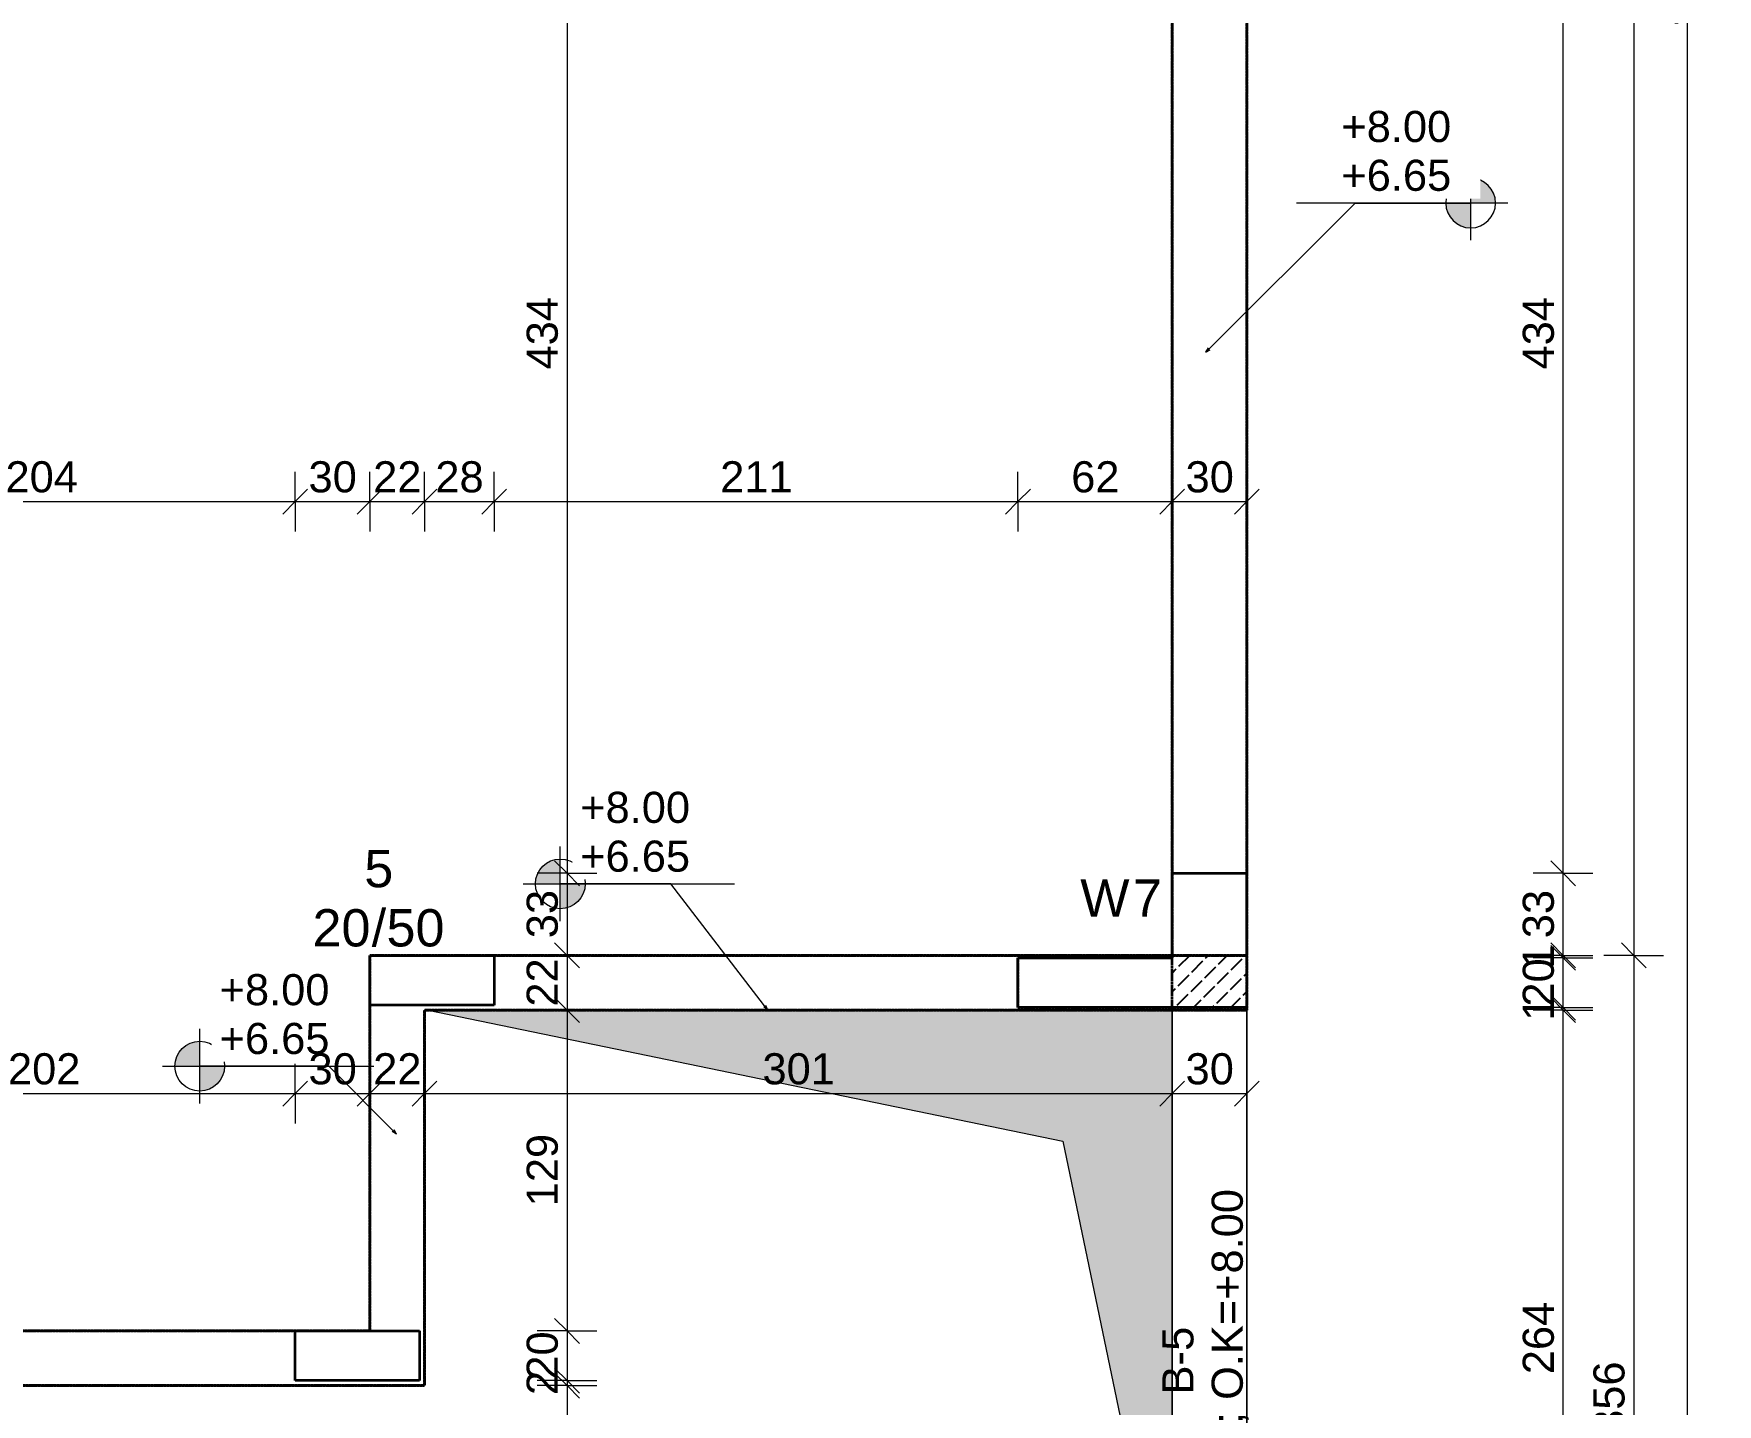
# Model space of a CAD drawing. Header units: centimetres. Extents: x 155 to 2062, y 130 to 1832.
# Drawn here: x 1385 to 2062, y 430 to 981 of the extents above; entities that cross this region are included whole.
import ezdxf

# ---------------------------------------------------------------- set-up
doc = ezdxf.new("R2010")
doc.units = ezdxf.units.CM
doc.linetypes.add('Beton Ole', pattern=[0.3, 0.15, -0.15])
for name, color, linetype, lineweight in [('Dimensions', 130, 'Continuous', 9), ('Dimensions-50', 130, 'Continuous', 9), ('IfcAnnotation', 7, 'Continuous', 18), ('IfcBuildingElementProxy', 7, 'Continuous', 18), ('IfcColumn', 6, 'Continuous', 18), ('IfcSlab', 7, 'Continuous', 18), ('IfcWall', 7, 'Continuous', 25), ('Spot Elevations', 130, 'Continuous', 9), ('Structural Column Tags', 130, 'Continuous', 9), ('Structural Columns', 6, 'Continuous', 50), ('Structural Framing Tags', 130, 'Continuous', 9), ('Wall Tags', 130, 'Continuous', 9)]:
    doc.layers.add(name, color=color, linetype=linetype, lineweight=lineweight)
doc.styles.add('Arial', font='arial.ttf', dxfattribs={"height": 12.5})
doc.styles.add('Arial_1', font='arial.ttf', dxfattribs={"height": 15})
doc.dimstyles.new('Deng_-_2mm_Arial_2', dxfattribs={"dimscale": 30.48, "dimtxt": 12.753242, "dimasz": 0.328084, "dimexe": 0.393701, "dimexo": 0.0625, "dimgap": 0, "dimtad": 1, "dimdec": 0, "dimzin": 0, "dimdsep": 46, "dimtxsty": 'Arial', "dimblk1": 'OBLIQUE', "dimblk2": 'OBLIQUE', "dimsah": 1, "dimcen": 0.09, "dimazin": 0, "dimtfac": 1, "dimtdec": 4, "dimtix": 1, "dimtmove": 0, "dimatfit": 3, "dimfxl": 0.393701, "dimfxlon": 1, "dimtvp": 1, "dimtolj": 1, "dimtzin": 0, "dimarcsym": 2})

# ---------------------------------------------------------------- blocks, each defined once
blk = doc.blocks.new('M_Concrete-Rectangular Beam1 - 30_55-8944259-K-41')
at = {"layer": 'IfcBuildingElementProxy', "color": 90}
for p, q in [((-136.97, 15), (-136.97, -15)), ((-136.97, -15), (-136.97, 15)), ((-135.97, 15), (-136.97, 15)), ((-136.97, 15), (-135.97, 15)), ((-136.97, -15), (-135.97, -15)), ((-136.97, -15), (-135.97, -15))]:
    blk.add_line(p, q, dxfattribs=at)
at = {"layer": 'IfcBuildingElementProxy'}
for p, q in [((128.03, 15), (-135.97, 15)), ((-135.97, 15), (128.03, 15)), ((128.03, 15), (128.03, -15)), ((128.03, -15), (128.03, 15)), ((-135.97, -15), (128.03, -15)), ((-135.97, -15), (128.03, -15))]:
    blk.add_line(p, q, dxfattribs=at)
blk = doc.blocks.new('Spot Elevations - M_Spot Elevation - Target Filled-10609-K-41')
at = {"layer": 'Spot Elevations'}
h = blk.add_hatch(color=256, dxfattribs=at)
edge = h.paths.add_edge_path()
edge.add_line((0, 0), (-0.2, 0))
edge.add_arc((0, 0), 0.2, 90, 180, ccw=False)
edge.add_line((0, 0.2), (0, 0))
h = blk.add_hatch(color=256, dxfattribs=at)
edge = h.paths.add_edge_path()
edge.add_line((0, 0), (0.2, 0))
edge.add_arc((0, 0), 0.2, 270, 360, ccw=False)
edge.add_line((0, -0.2), (0, 0))
for p, q in [((0, -0.3), (0, 0.3)), ((-0.3, 0), (1.4, 0))]:
    blk.add_line(p, q, dxfattribs=at)
blk.add_circle((0, 0), 0.2, dxfattribs=at)
blk = doc.blocks.new('DIMBLOCK50-K-41')
at = {"layer": 'Dimensions-50', "transparency": 16777216}
for p, q in [((1999.8, 588.69), (1994.8, 593.69)), ((1999.8, 588.69), (1987.8, 588.69)), ((1999.8, 324.69), (1999.8, 588.69)), ((1999.8, 588.69), (2004.8, 583.69)), ((1999.8, 588.69), (2011.8, 588.69)), ((1999.8, 324.69), (1994.8, 329.69)), ((1999.8, 324.69), (1987.8, 324.69)), ((1999.8, 324.69), (2004.8, 319.69)), ((1999.8, 324.69), (2011.8, 324.69))]:
    blk.add_line(p, q, dxfattribs=at)
at = {"layer": 'Dimensions-50', "color": 0, "transparency": 16777216, "insert": (1983.57, 442.27), "char_height": 12.5, "width": 34.6103, "attachment_point": 1, "rotation": 90, "line_spacing_factor": 0.941778, "style": 'Arial'}
blk.add_mtext('264', dxfattribs=at)
blk = doc.blocks.new('_Oblique')
at = {"color": 0, "linetype": 'ByBlock', "lineweight": -2}
blk.add_line((-0.5, -0.5), (0.5, 0.5), dxfattribs=at)
blk = doc.blocks.new('DIMBLOCK51-K-41')
at = {"layer": 'Dimensions-50', "transparency": 16777216}
for p, q in [((1999.8, 589.69), (1987.8, 589.69)), ((1999.8, 589.69), (1994.8, 594.69)), ((1999.8, 588.69), (1994.8, 593.69)), ((1999.8, 588.69), (1999.8, 589.69)), ((1999.8, 589.69), (2004.8, 584.69)), ((1999.8, 589.69), (2011.8, 589.69)), ((1999.8, 588.69), (1987.8, 588.69)), ((1999.8, 588.69), (2004.8, 583.69)), ((1999.8, 588.69), (2011.8, 588.69))]:
    blk.add_line(p, q, dxfattribs=at)
at = {"layer": 'Dimensions-50', "color": 0, "transparency": 16777216, "insert": (1983.57, 584.39), "char_height": 12.5, "width": 11.5368, "attachment_point": 1, "rotation": 90, "line_spacing_factor": 0.941778, "style": 'Arial'}
blk.add_mtext('\\fArial|b0|i0|c177|p34|;1', dxfattribs=at)
blk = doc.blocks.new('DIMBLOCK52-K-41')
at = {"layer": 'Dimensions-50', "transparency": 16777216}
for p, q in [((1999.8, 609.69), (1987.8, 609.69)), ((1999.8, 609.69), (1994.8, 614.69)), ((1999.8, 589.69), (1999.8, 609.69)), ((1999.8, 609.69), (2004.8, 604.69)), ((1999.8, 609.69), (2011.8, 609.69)), ((1999.8, 589.69), (1987.8, 589.69)), ((1999.8, 589.69), (1994.8, 594.69)), ((1999.8, 589.69), (2004.8, 584.69)), ((1999.8, 589.69), (2011.8, 589.69))]:
    blk.add_line(p, q, dxfattribs=at)
at = {"layer": 'Dimensions-50', "color": 0, "transparency": 16777216, "insert": (1983.57, 590.08), "char_height": 12.5, "width": 23.0736, "attachment_point": 1, "rotation": 90, "line_spacing_factor": 0.941778, "style": 'Arial'}
blk.add_mtext('20', dxfattribs=at)
blk = doc.blocks.new('DIMBLOCK53-K-41')
at = {"layer": 'Dimensions-50', "transparency": 16777216}
for p, q in [((1999.8, 610.69), (1987.8, 610.69)), ((1999.8, 609.69), (1987.8, 609.69)), ((1999.8, 610.69), (1994.8, 615.69)), ((1999.8, 609.69), (1994.8, 614.69)), ((1999.8, 609.69), (1999.8, 610.69)), ((1999.8, 610.69), (2004.8, 605.69)), ((1999.8, 610.69), (2011.8, 610.69)), ((1999.8, 609.69), (2004.8, 604.69)), ((1999.8, 609.69), (2011.8, 609.69))]:
    blk.add_line(p, q, dxfattribs=at)
at = {"layer": 'Dimensions-50', "color": 0, "transparency": 16777216, "insert": (1983.57, 605.39), "char_height": 12.5, "width": 11.5368, "attachment_point": 1, "rotation": 90, "line_spacing_factor": 0.941778, "style": 'Arial'}
blk.add_mtext('\\fArial|b0|i0|c177|p34|;1', dxfattribs=at)
blk = doc.blocks.new('DIMBLOCK54-K-41')
at = {"layer": 'Dimensions-50', "transparency": 16777216}
for p, q in [((1999.8, 643.69), (1987.8, 643.69)), ((1999.8, 643.69), (1994.8, 648.69)), ((1999.8, 610.69), (1999.8, 643.69)), ((1999.8, 643.69), (2004.8, 638.69)), ((1999.8, 643.69), (2011.8, 643.69)), ((1999.8, 610.69), (1987.8, 610.69)), ((1999.8, 610.69), (1994.8, 615.69)), ((1999.8, 610.69), (2004.8, 605.69)), ((1999.8, 610.69), (2011.8, 610.69))]:
    blk.add_line(p, q, dxfattribs=at)
at = {"layer": 'Dimensions-50', "color": 0, "transparency": 16777216, "insert": (1983.57, 617.58), "char_height": 12.5, "width": 23.0736, "attachment_point": 1, "rotation": 90, "line_spacing_factor": 0.941778, "style": 'Arial'}
blk.add_mtext('33', dxfattribs=at)
blk = doc.blocks.new('DIMBLOCK55-K-41')
at = {"layer": 'Dimensions-50', "transparency": 16777216}
for p, q in [((1999.8, 1077.69), (1987.8, 1077.69)), ((1999.8, 1077.69), (1994.8, 1082.69)), ((1999.8, 643.69), (1999.8, 1077.69)), ((1999.8, 1077.69), (2004.8, 1072.69)), ((1999.8, 1077.69), (2011.8, 1077.69)), ((1999.8, 643.69), (1987.8, 643.69)), ((1999.8, 643.69), (1994.8, 648.69)), ((1999.8, 643.69), (2004.8, 638.69)), ((1999.8, 643.69), (2011.8, 643.69))]:
    blk.add_line(p, q, dxfattribs=at)
at = {"layer": 'Dimensions-50', "color": 0, "transparency": 16777216, "insert": (1983.57, 846.27), "char_height": 12.5, "width": 34.6103, "attachment_point": 1, "rotation": 90, "line_spacing_factor": 0.941778, "style": 'Arial'}
blk.add_mtext('434', dxfattribs=at)
blk = doc.blocks.new('DIMBLOCK61-K-41')
at = {"layer": 'Dimensions-50', "transparency": 16777216}
for p, q in [((2028.21, 1414.69), (2023.21, 1419.69)), ((2028.21, 1414.69), (2016.21, 1414.69)), ((2028.21, 1414.69), (2028.21, 610.69)), ((2028.21, 1414.69), (2033.21, 1409.69)), ((2028.21, 1414.69), (2040.21, 1414.69)), ((2028.21, 610.69), (2016.21, 610.69)), ((2028.21, 610.69), (2023.21, 615.69)), ((2028.21, 610.69), (2033.21, 605.69)), ((2028.21, 610.69), (2040.21, 610.69))]:
    blk.add_line(p, q, dxfattribs=at)
at = {"layer": 'Dimensions-50', "color": 0, "transparency": 16777216, "insert": (2011.98, 998.27), "char_height": 12.5, "width": 34.6103, "attachment_point": 1, "rotation": 90, "line_spacing_factor": 0.941778, "style": 'Arial'}
blk.add_mtext('804', dxfattribs=at)
blk = doc.blocks.new('DIMBLOCK62-K-41')
at = {"layer": 'Dimensions-50', "transparency": 16777216}
for p, q in [((2028.21, 610.69), (2016.21, 610.69)), ((2028.21, 610.69), (2023.21, 615.69)), ((2028.21, 610.69), (2028.21, 254.69)), ((2028.21, 610.69), (2033.21, 605.69)), ((2028.21, 610.69), (2040.21, 610.69)), ((2028.21, 254.69), (2023.21, 259.69)), ((2028.21, 254.69), (2016.21, 254.69)), ((2028.21, 254.69), (2033.21, 249.69)), ((2028.21, 254.69), (2040.21, 254.69))]:
    blk.add_line(p, q, dxfattribs=at)
at = {"layer": 'Dimensions-50', "color": 0, "transparency": 16777216, "insert": (2011.98, 418.27), "char_height": 12.5, "width": 34.6103, "attachment_point": 1, "rotation": 90, "line_spacing_factor": 0.941778, "style": 'Arial'}
blk.add_mtext('356', dxfattribs=at)
blk = doc.blocks.new('DIMBLOCK63-K-41')
at = {"layer": 'Dimensions-50', "transparency": 16777216}
for p, q in [((2049.8, 1751.69), (2044.8, 1756.69)), ((2049.8, 1751.69), (2037.8, 1751.69)), ((2049.8, 254.69), (2049.8, 1751.69)), ((2049.8, 1751.69), (2054.8, 1746.69)), ((2049.8, 1751.69), (2061.8, 1751.69)), ((2049.8, 254.69), (2044.8, 259.69)), ((2049.8, 254.69), (2037.8, 254.69)), ((2049.8, 254.69), (2054.8, 249.69)), ((2049.8, 254.69), (2061.8, 254.69))]:
    blk.add_line(p, q, dxfattribs=at)
at = {"layer": 'Dimensions-50', "color": 0, "transparency": 16777216, "insert": (2033.57, 983.96), "char_height": 12.5, "width": 46.1471, "attachment_point": 1, "rotation": 90, "line_spacing_factor": 0.941778, "style": 'Arial'}
blk.add_mtext('1497', dxfattribs=at)
blk = doc.blocks.new('DIMBLOCK93-K-41')
at = {"layer": 'Dimensions-50', "transparency": 16777216}
for p, q in [((1599.26, 1077.69), (1587.26, 1077.69)), ((1599.26, 1077.69), (1594.26, 1082.69)), ((1599.26, 1077.69), (1599.26, 643.69)), ((1599.26, 1077.69), (1604.26, 1072.69)), ((1599.26, 1077.69), (1611.26, 1077.69)), ((1599.26, 643.69), (1587.26, 643.69)), ((1599.26, 643.69), (1594.26, 648.69)), ((1599.26, 643.69), (1604.26, 638.69)), ((1599.26, 643.69), (1611.26, 643.69))]:
    blk.add_line(p, q, dxfattribs=at)
at = {"layer": 'Dimensions-50', "color": 0, "transparency": 16777216, "insert": (1583.03, 846.27), "char_height": 12.5, "width": 34.6103, "attachment_point": 1, "rotation": 90, "line_spacing_factor": 0.941778, "style": 'Arial'}
blk.add_mtext('434', dxfattribs=at)
blk = doc.blocks.new('DIMBLOCK94-K-41')
at = {"layer": 'Dimensions-50', "transparency": 16777216}
for p, q in [((1599.26, 643.69), (1587.26, 643.69)), ((1599.26, 643.69), (1594.26, 648.69)), ((1599.26, 643.69), (1599.26, 610.69)), ((1599.26, 643.69), (1604.26, 638.69)), ((1599.26, 643.69), (1611.26, 643.69)), ((1599.26, 610.69), (1587.26, 610.69)), ((1599.26, 610.69), (1594.26, 615.69)), ((1599.26, 610.69), (1604.26, 605.69)), ((1599.26, 610.69), (1611.26, 610.69))]:
    blk.add_line(p, q, dxfattribs=at)
at = {"layer": 'Dimensions-50', "color": 0, "transparency": 16777216, "insert": (1583.03, 617.58), "char_height": 12.5, "width": 23.0736, "attachment_point": 1, "rotation": 90, "line_spacing_factor": 0.941778, "style": 'Arial'}
blk.add_mtext('33', dxfattribs=at)
blk = doc.blocks.new('DIMBLOCK95-K-41')
at = {"layer": 'Dimensions-50', "transparency": 16777216}
for p, q in [((1599.26, 610.69), (1587.26, 610.69)), ((1599.26, 610.69), (1594.26, 615.69)), ((1599.26, 610.69), (1599.26, 588.69)), ((1599.26, 610.69), (1604.26, 605.69)), ((1599.26, 610.69), (1611.26, 610.69)), ((1599.26, 588.69), (1594.26, 593.69)), ((1599.26, 588.69), (1587.26, 588.69)), ((1599.26, 588.69), (1604.26, 583.69)), ((1599.26, 588.69), (1611.26, 588.69))]:
    blk.add_line(p, q, dxfattribs=at)
at = {"layer": 'Dimensions-50', "color": 0, "transparency": 16777216, "insert": (1583.03, 590.08), "char_height": 12.5, "width": 23.0736, "attachment_point": 1, "rotation": 90, "line_spacing_factor": 0.941778, "style": 'Arial'}
blk.add_mtext('22', dxfattribs=at)
blk = doc.blocks.new('DIMBLOCK96-K-41')
at = {"layer": 'Dimensions-50', "transparency": 16777216}
for p, q in [((1599.26, 588.69), (1594.26, 593.69)), ((1599.26, 588.69), (1587.26, 588.69)), ((1599.26, 588.69), (1599.26, 459.69)), ((1599.26, 588.69), (1604.26, 583.69)), ((1599.26, 588.69), (1611.26, 588.69)), ((1599.26, 459.69), (1594.26, 464.69)), ((1599.26, 459.69), (1587.26, 459.69)), ((1599.26, 459.69), (1604.26, 454.69)), ((1599.26, 459.69), (1611.26, 459.69))]:
    blk.add_line(p, q, dxfattribs=at)
at = {"layer": 'Dimensions-50', "color": 0, "transparency": 16777216, "insert": (1583.03, 509.77), "char_height": 12.5, "width": 34.6103, "attachment_point": 1, "rotation": 90, "line_spacing_factor": 0.941778, "style": 'Arial'}
blk.add_mtext('129', dxfattribs=at)
blk = doc.blocks.new('DIMBLOCK97-K-41')
at = {"layer": 'Dimensions-50', "transparency": 16777216}
for p, q in [((1599.26, 459.69), (1594.26, 464.69)), ((1599.26, 459.69), (1587.26, 459.69)), ((1599.26, 459.69), (1599.26, 439.69)), ((1599.26, 459.69), (1604.26, 454.69)), ((1599.26, 459.69), (1611.26, 459.69)), ((1599.26, 439.69), (1594.26, 444.69)), ((1599.26, 439.69), (1587.26, 439.69)), ((1599.26, 439.69), (1604.26, 434.69)), ((1599.26, 439.69), (1611.26, 439.69))]:
    blk.add_line(p, q, dxfattribs=at)
at = {"layer": 'Dimensions-50', "color": 0, "transparency": 16777216, "insert": (1583.03, 440.08), "char_height": 12.5, "width": 23.0736, "attachment_point": 1, "rotation": 90, "line_spacing_factor": 0.941778, "style": 'Arial'}
blk.add_mtext('20', dxfattribs=at)
blk = doc.blocks.new('DIMBLOCK98-K-41')
at = {"layer": 'Dimensions-50', "transparency": 16777216}
for p, q in [((1599.26, 439.69), (1594.26, 444.69)), ((1599.26, 437.69), (1594.26, 442.69)), ((1599.26, 439.69), (1587.26, 439.69)), ((1599.26, 437.69), (1587.26, 437.69)), ((1599.26, 439.69), (1599.26, 437.69)), ((1599.26, 439.69), (1604.26, 434.69)), ((1599.26, 439.69), (1611.26, 439.69)), ((1599.26, 437.69), (1604.26, 432.69)), ((1599.26, 437.69), (1611.26, 437.69))]:
    blk.add_line(p, q, dxfattribs=at)
at = {"layer": 'Dimensions-50', "color": 0, "transparency": 16777216, "insert": (1583.03, 433.89), "char_height": 12.5, "width": 11.5368, "attachment_point": 1, "rotation": 90, "line_spacing_factor": 0.941778, "style": 'Arial'}
blk.add_mtext('\\fArial|b0|i0|c177|p34|;2', dxfattribs=at)
blk = doc.blocks.new('DIMBLOCK99-K-41')
at = {"layer": 'Dimensions-50', "transparency": 16777216}
for p, q in [((1599.26, 437.69), (1594.26, 442.69)), ((1599.26, 437.69), (1587.26, 437.69)), ((1599.26, 437.69), (1599.26, 324.69)), ((1599.26, 437.69), (1604.26, 432.69)), ((1599.26, 437.69), (1611.26, 437.69)), ((1599.26, 324.69), (1594.26, 329.69)), ((1599.26, 324.69), (1587.26, 324.69)), ((1599.26, 324.69), (1604.26, 319.69)), ((1599.26, 324.69), (1611.26, 324.69))]:
    blk.add_line(p, q, dxfattribs=at)
at = {"layer": 'Dimensions-50', "color": 0, "transparency": 16777216, "insert": (1583.03, 366.77), "char_height": 12.5, "width": 34.6103, "attachment_point": 1, "rotation": 90, "line_spacing_factor": 0.941778, "style": 'Arial'}
blk.add_mtext('113', dxfattribs=at)
blk = doc.blocks.new('DIMBLOCK121-K-41')
at = {"layer": 'Dimensions-50', "transparency": 16777216}
for p, q in [((1285.85, 793.14), (1285.85, 805.14)), ((1489.94, 793.14), (1489.94, 805.14)), ((1285.85, 793.14), (1280.85, 788.14)), ((1285.85, 793.14), (1290.85, 798.14)), ((1285.85, 793.14), (1489.94, 793.14)), ((1285.85, 793.14), (1285.85, 781.14)), ((1489.94, 793.14), (1484.94, 788.14)), ((1489.94, 793.14), (1494.94, 798.14)), ((1489.94, 793.14), (1489.94, 781.14))]:
    blk.add_line(p, q, dxfattribs=at)
at = {"layer": 'Dimensions-50', "color": 0, "transparency": 16777216, "insert": (1373.47, 809.37), "char_height": 12.5, "width": 34.6103, "attachment_point": 1, "line_spacing_factor": 0.941778, "style": 'Arial'}
blk.add_mtext('204', dxfattribs=at)
blk = doc.blocks.new('DIMBLOCK122-K-41')
at = {"layer": 'Dimensions-50', "transparency": 16777216}
for p, q in [((1489.94, 793.14), (1489.94, 805.14)), ((1519.94, 793.14), (1519.94, 805.14)), ((1489.94, 793.14), (1484.94, 788.14)), ((1489.94, 793.14), (1494.94, 798.14)), ((1489.94, 793.14), (1519.94, 793.14)), ((1489.94, 793.14), (1489.94, 781.14)), ((1519.94, 793.14), (1514.94, 788.14)), ((1519.94, 793.14), (1524.94, 798.14)), ((1519.94, 793.14), (1519.94, 781.14))]:
    blk.add_line(p, q, dxfattribs=at)
at = {"layer": 'Dimensions-50', "color": 0, "transparency": 16777216, "insert": (1495.32, 809.37), "char_height": 12.5, "width": 23.0736, "attachment_point": 1, "line_spacing_factor": 0.941778, "style": 'Arial'}
blk.add_mtext('30', dxfattribs=at)
blk = doc.blocks.new('DIMBLOCK123-K-41')
at = {"layer": 'Dimensions-50', "transparency": 16777216}
for p, q in [((1519.94, 793.14), (1519.94, 805.14)), ((1541.94, 793.14), (1541.94, 805.14)), ((1519.94, 793.14), (1514.94, 788.14)), ((1519.94, 793.14), (1524.94, 798.14)), ((1519.94, 793.14), (1541.94, 793.14)), ((1519.94, 793.14), (1519.94, 781.14)), ((1541.94, 793.14), (1536.94, 788.14)), ((1541.94, 793.14), (1546.94, 798.14)), ((1541.94, 793.14), (1541.94, 781.14))]:
    blk.add_line(p, q, dxfattribs=at)
at = {"layer": 'Dimensions-50', "color": 0, "transparency": 16777216, "insert": (1521.32, 809.37), "char_height": 12.5, "width": 23.0736, "attachment_point": 1, "line_spacing_factor": 0.941778, "style": 'Arial'}
blk.add_mtext('22', dxfattribs=at)
blk = doc.blocks.new('DIMBLOCK124-K-41')
at = {"layer": 'Dimensions-50', "transparency": 16777216}
for p, q in [((1541.94, 793.14), (1541.94, 805.14)), ((1569.94, 793.14), (1569.94, 805.14)), ((1541.94, 793.14), (1536.94, 788.14)), ((1541.94, 793.14), (1546.94, 798.14)), ((1541.94, 793.14), (1569.94, 793.14)), ((1541.94, 793.14), (1541.94, 781.14)), ((1569.94, 793.14), (1564.94, 788.14)), ((1569.94, 793.14), (1574.94, 798.14)), ((1569.94, 793.14), (1569.94, 781.14))]:
    blk.add_line(p, q, dxfattribs=at)
at = {"layer": 'Dimensions-50', "color": 0, "transparency": 16777216, "insert": (1546.32, 809.37), "char_height": 12.5, "width": 23.0736, "attachment_point": 1, "line_spacing_factor": 0.941778, "style": 'Arial'}
blk.add_mtext('28', dxfattribs=at)
blk = doc.blocks.new('DIMBLOCK125-K-41')
at = {"layer": 'Dimensions-50', "transparency": 16777216}
for p, q in [((1569.94, 793.14), (1569.94, 805.14)), ((1780.6, 793.14), (1780.6, 805.14)), ((1569.94, 793.14), (1564.94, 788.14)), ((1569.94, 793.14), (1574.94, 798.14)), ((1569.94, 793.14), (1780.6, 793.14)), ((1569.94, 793.14), (1569.94, 781.14)), ((1780.6, 793.14), (1775.6, 788.14)), ((1780.6, 793.14), (1785.6, 798.14)), ((1780.6, 793.14), (1780.6, 781.14))]:
    blk.add_line(p, q, dxfattribs=at)
at = {"layer": 'Dimensions-50', "color": 0, "transparency": 16777216, "insert": (1660.85, 809.37), "char_height": 12.5, "width": 34.6103, "attachment_point": 1, "line_spacing_factor": 0.941778, "style": 'Arial'}
blk.add_mtext('211', dxfattribs=at)
blk = doc.blocks.new('DIMBLOCK126-K-41')
at = {"layer": 'Dimensions-50', "transparency": 16777216}
for p, q in [((1780.6, 793.14), (1780.6, 805.14)), ((1842.6, 793.14), (1842.6, 805.14)), ((1780.6, 793.14), (1775.6, 788.14)), ((1780.6, 793.14), (1785.6, 798.14)), ((1780.6, 793.14), (1842.6, 793.14)), ((1780.6, 793.14), (1780.6, 781.14)), ((1842.6, 793.14), (1837.6, 788.14)), ((1842.6, 793.14), (1847.6, 798.14)), ((1842.6, 793.14), (1842.6, 781.14))]:
    blk.add_line(p, q, dxfattribs=at)
at = {"layer": 'Dimensions-50', "color": 0, "transparency": 16777216, "insert": (1801.99, 809.37), "char_height": 12.5, "width": 23.0736, "attachment_point": 1, "line_spacing_factor": 0.941778, "style": 'Arial'}
blk.add_mtext('62', dxfattribs=at)
blk = doc.blocks.new('DIMBLOCK127-K-41')
at = {"layer": 'Dimensions-50', "transparency": 16777216}
for p, q in [((1842.6, 793.14), (1842.6, 805.14)), ((1872.6, 793.14), (1872.6, 805.14)), ((1842.6, 793.14), (1837.6, 788.14)), ((1842.6, 793.14), (1847.6, 798.14)), ((1842.6, 793.14), (1872.6, 793.14)), ((1842.6, 793.14), (1842.6, 781.14)), ((1872.6, 793.14), (1867.6, 788.14)), ((1872.6, 793.14), (1877.6, 798.14)), ((1872.6, 793.14), (1872.6, 781.14))]:
    blk.add_line(p, q, dxfattribs=at)
at = {"layer": 'Dimensions-50', "color": 0, "transparency": 16777216, "insert": (1847.99, 809.37), "char_height": 12.5, "width": 23.0736, "attachment_point": 1, "line_spacing_factor": 0.941778, "style": 'Arial'}
blk.add_mtext('30', dxfattribs=at)
blk = doc.blocks.new('DIMBLOCK141-K-41')
at = {"layer": 'Dimensions-50', "transparency": 16777216}
for p, q in [((1287.85, 555.11), (1287.85, 567.11)), ((1489.94, 555.11), (1489.94, 567.11)), ((1287.85, 555.11), (1292.85, 560.11)), ((1489.94, 555.11), (1494.94, 560.11)), ((1287.85, 555.11), (1282.85, 550.11)), ((1287.85, 555.11), (1489.94, 555.11)), ((1287.85, 555.11), (1287.85, 543.11)), ((1489.94, 555.11), (1484.94, 550.11)), ((1489.94, 555.11), (1489.94, 543.11))]:
    blk.add_line(p, q, dxfattribs=at)
at = {"layer": 'Dimensions-50', "color": 0, "transparency": 16777216, "insert": (1374.47, 571.34), "char_height": 12.5, "width": 34.6103, "attachment_point": 1, "line_spacing_factor": 0.941778, "style": 'Arial'}
blk.add_mtext('202', dxfattribs=at)
blk = doc.blocks.new('DIMBLOCK142-K-41')
at = {"layer": 'Dimensions-50', "transparency": 16777216}
for p, q in [((1489.94, 555.11), (1489.94, 567.11)), ((1519.94, 555.11), (1519.94, 567.11)), ((1489.94, 555.11), (1494.94, 560.11)), ((1519.94, 555.11), (1524.94, 560.11)), ((1489.94, 555.11), (1484.94, 550.11)), ((1489.94, 555.11), (1519.94, 555.11)), ((1489.94, 555.11), (1489.94, 543.11)), ((1519.94, 555.11), (1514.94, 550.11)), ((1519.94, 555.11), (1519.94, 543.11))]:
    blk.add_line(p, q, dxfattribs=at)
at = {"layer": 'Dimensions-50', "color": 0, "transparency": 16777216, "insert": (1495.32, 571.34), "char_height": 12.5, "width": 23.0736, "attachment_point": 1, "line_spacing_factor": 0.941778, "style": 'Arial'}
blk.add_mtext('30', dxfattribs=at)
blk = doc.blocks.new('DIMBLOCK143-K-41')
at = {"layer": 'Dimensions-50', "transparency": 16777216}
for p, q in [((1519.94, 555.11), (1519.94, 567.11)), ((1541.94, 555.11), (1541.94, 567.11)), ((1519.94, 555.11), (1524.94, 560.11)), ((1541.94, 555.11), (1546.94, 560.11)), ((1519.94, 555.11), (1514.94, 550.11)), ((1519.94, 555.11), (1541.94, 555.11)), ((1519.94, 555.11), (1519.94, 543.11)), ((1541.94, 555.11), (1536.94, 550.11)), ((1541.94, 555.11), (1541.94, 543.11))]:
    blk.add_line(p, q, dxfattribs=at)
at = {"layer": 'Dimensions-50', "color": 0, "transparency": 16777216, "insert": (1521.32, 571.34), "char_height": 12.5, "width": 23.0736, "attachment_point": 1, "line_spacing_factor": 0.941778, "style": 'Arial'}
blk.add_mtext('22', dxfattribs=at)
blk = doc.blocks.new('DIMBLOCK144-K-41')
at = {"layer": 'Dimensions-50', "transparency": 16777216}
for p, q in [((1541.94, 555.11), (1541.94, 567.11)), ((1842.6, 555.11), (1842.6, 567.11)), ((1541.94, 555.11), (1546.94, 560.11)), ((1842.6, 555.11), (1847.6, 560.11)), ((1541.94, 555.11), (1536.94, 550.11)), ((1541.94, 555.11), (1842.6, 555.11)), ((1541.94, 555.11), (1541.94, 543.11)), ((1842.6, 555.11), (1837.6, 550.11)), ((1842.6, 555.11), (1842.6, 543.11))]:
    blk.add_line(p, q, dxfattribs=at)
at = {"layer": 'Dimensions-50', "color": 0, "transparency": 16777216, "insert": (1677.85, 571.34), "char_height": 12.5, "width": 34.6103, "attachment_point": 1, "line_spacing_factor": 0.941778, "style": 'Arial'}
blk.add_mtext('301', dxfattribs=at)
blk = doc.blocks.new('DIMBLOCK145-K-41')
at = {"layer": 'Dimensions-50', "transparency": 16777216}
for p, q in [((1842.6, 555.11), (1842.6, 567.11)), ((1872.6, 555.11), (1872.6, 567.11)), ((1842.6, 555.11), (1847.6, 560.11)), ((1872.6, 555.11), (1877.6, 560.11)), ((1842.6, 555.11), (1837.6, 550.11)), ((1842.6, 555.11), (1872.6, 555.11)), ((1842.6, 555.11), (1842.6, 543.11)), ((1872.6, 555.11), (1867.6, 550.11)), ((1872.6, 555.11), (1872.6, 543.11))]:
    blk.add_line(p, q, dxfattribs=at)
at = {"layer": 'Dimensions-50', "color": 0, "transparency": 16777216, "insert": (1847.99, 571.34), "char_height": 12.5, "width": 23.0736, "attachment_point": 1, "line_spacing_factor": 0.941778, "style": 'Arial'}
blk.add_mtext('30', dxfattribs=at)

msp = doc.modelspace()

# ---------------------------------------------------------------- hatches: boundary and pattern name
at = {"layer": 'IfcAnnotation'}
msp.add_hatch(color=254, dxfattribs=at).paths.add_polyline_path([(1842.6, 324.69), (1842.6, 588.69), (1543.38, 588.69), (1798.6, 535.98)])
at = {"layer": 'IfcWall', "linetype": 'Beton Ole'}
h = msp.add_hatch(dxfattribs=at)
h.set_pattern_fill('FP_1', color=50, style=0, pattern_type=2)
h.set_pattern_definition([(45, (-6099.134, 2162.023), (0.3422397, 7.8404), [6.271, -1.524])])
h.paths.add_polyline_path([(1842.6, 589.69), (1872.6, 589.69), (1872.6, 610.69), (1842.6, 610.69), (1842.6, 609.69)])

# ---------------------------------------------------------------- linework, layer by layer
at = {"layer": 'IfcAnnotation'}
for p, q in [((1842.6, 588.69), (1543.38, 588.69)), ((1543.38, 588.69), (1798.6, 535.98)), ((1842.6, 324.69), (1842.6, 588.69)), ((1798.6, 535.98), (1842.6, 324.69))]:
    msp.add_line(p, q, dxfattribs=at)
at = {"layer": 'IfcColumn', "color": 8, "linetype": 'Beton Ole', "lineweight": 35}
for p, q in [((1569.94, 610.69), (1569.94, 590.69)), ((1569.94, 590.69), (1519.94, 590.69)), ((1489.94, 439.69), (1489.94, 459.69)), ((1519.94, 459.69), (1539.94, 459.69)), ((1539.94, 459.69), (1539.94, 439.69)), ((1539.94, 439.69), (1489.94, 439.69))]:
    msp.add_line(p, q, dxfattribs=at)
at = {"layer": 'IfcSlab', "color": 90}
msp.add_line((1872.6, 588.69), (1872.6, 1384.69), dxfattribs=at)
at = {"layer": 'IfcSlab'}
for p, q in [((1872.6, 588.69), (1541.94, 588.69)), ((1541.94, 588.69), (1541.94, 437.69)), ((1541.94, 437.69), (1287.85, 437.69))]:
    msp.add_line(p, q, dxfattribs=at)
at = {"layer": 'IfcWall', "color": 10, "linetype": 'Beton Ole', "lineweight": 35}
for p, q in [((1872.6, 1414.69), (1872.6, 588.69)), ((1842.6, 1384.69), (1842.6, 609.69)), ((1842.6, 588.69), (1842.6, 1384.69)), ((1872.6, 588.69), (1872.6, 1384.69)), ((1872.6, 610.69), (1519.94, 610.69)), ((1519.94, 610.69), (1519.94, 459.69)), ((1569.94, 610.69), (1872.6, 610.69)), ((1519.94, 459.69), (1519.94, 590.69)), ((1842.6, 589.69), (1842.6, 588.69)), ((1872.6, 588.69), (1541.94, 588.69)), ((1541.94, 588.69), (1872.6, 588.69)), ((1541.94, 437.69), (1541.94, 588.69)), ((1541.94, 588.69), (1541.94, 437.69)), ((1519.94, 459.69), (1265.85, 459.69)), ((1265.85, 459.69), (1489.94, 459.69)), ((1541.94, 437.69), (1287.85, 437.69)), ((1287.85, 437.69), (1541.94, 437.69))]:
    msp.add_line(p, q, dxfattribs=at)
at = {"layer": 'IfcWall', "color": 10, "lineweight": 35}
for p, q in [((1842.6, 643.69), (1872.6, 643.69)), ((1780.6, 589.69), (1780.6, 609.69)), ((1780.6, 609.69), (1842.6, 609.69)), ((1872.6, 589.69), (1780.6, 589.69))]:
    msp.add_line(p, q, dxfattribs=at)
at = {"layer": 'IfcWall', "color": 9, "linetype": 'Beton Ole', "lineweight": 35}
for p, q in [((1842.6, 643.69), (1872.6, 643.69)), ((1842.6, 610.69), (1842.6, 643.69)), ((1872.6, 643.69), (1872.6, 610.69)), ((1780.6, 609.69), (1780.6, 589.69)), ((1780.6, 609.69), (1842.6, 609.69)), ((1872.6, 589.69), (1780.6, 589.69))]:
    msp.add_line(p, q, dxfattribs=at)
at = {"layer": 'IfcWall', "color": 253, "linetype": 'Beton Ole', "lineweight": 35}
for p, q in [((1842.6, 643.69), (1842.6, 610.69)), ((1872.6, 610.69), (1872.6, 643.69))]:
    msp.add_line(p, q, dxfattribs=at)
at = {"layer": 'Spot Elevations'}
for p, q in [((1856.12, 853.19), (1916.14, 913.21)), ((1916.14, 913.21), (1962.62, 913.21)), ((1856.12, 853.19), (1857.15, 854.97)), ((1856.12, 853.19), (1857.9, 854.22)), ((1641.04, 639.43), (1596.56, 639.43)), ((1680.06, 588.69), (1641.04, 639.43)), ((1680.06, 588.69), (1678.43, 589.94)), ((1680.06, 588.69), (1679.27, 590.59)), ((1503.45, 566.13), (1451.56, 566.13)), ((1530.76, 538.82), (1503.45, 566.13)), ((1530.76, 538.82), (1528.98, 539.84)), ((1530.76, 538.82), (1529.74, 540.6))]:
    msp.add_line(p, q, dxfattribs=at)
at = {"layer": 'Structural Columns', "color": 10, "lineweight": 35}
for p, q in [((1519.94, 610.69), (1569.94, 610.69)), ((1519.94, 590.69), (1519.94, 610.69)), ((1569.94, 610.69), (1569.94, 590.69)), ((1569.94, 590.69), (1519.94, 590.69)), ((1489.94, 459.69), (1539.94, 459.69)), ((1489.94, 439.69), (1489.94, 459.69)), ((1539.94, 459.69), (1539.94, 439.69)), ((1539.94, 439.69), (1489.94, 439.69))]:
    msp.add_line(p, q, dxfattribs=at)

# ---------------------------------------------------------------- block references
at = {"layer": 'IfcBuildingElementProxy', "rotation": 270}
msp.add_blockref('M_Concrete-Rectangular Beam1 - 30_55-8944259-K-41', (1857.6, 452.73), dxfattribs=at)
at = {"layer": 'Spot Elevations', "extrusion": (0, 0, -1), "xscale": 49.99999999999998, "yscale": 49.99999999999998, "zscale": 49.99999999999998}
msp.add_blockref('Spot Elevations - M_Spot Elevation - Target Filled-10609-K-41', (-1962.62, 913.21), dxfattribs=at)
at = {"layer": 'Spot Elevations', "xscale": 49.99999999999998, "yscale": 49.99999999999998, "zscale": 49.99999999999998}
for p in [(1596.56, 639.43), (1451.56, 566.13)]:
    msp.add_blockref('Spot Elevations - M_Spot Elevation - Target Filled-10609-K-41', p, dxfattribs=at)

# ---------------------------------------------------------------- texts
at = {"layer": 'Structural Column Tags', "color": 7, "char_height": 15, "attachment_point": 1, "style": 'Arial_1'}
for s, insert, width in [('\\fArial|b0|i0|c177|p34|;5', (1517.75, 653.08), 14.4304), ('\\fArial|b0|i0|c177|p34|;/', (1520.73, 629.27), 7.2152), ('20', (1496.92, 629.27), 28.8607), ('50', (1526.68, 629.27), 28.8607)]:
    msp.add_mtext(s, dxfattribs=dict(at, insert=insert, width=width))
at = {"layer": 'Structural Framing Tags', "color": 7, "char_height": 12.5, "attachment_point": 1, "rotation": 90, "style": 'Arial'}
for s, insert, width in [('8.00', (1858.48, 482.76), 40.8861), ('; O.K=+', (1858.48, 422.24), 73.3544), ('\\fArial|b0|i0|c177|p34|;5', (1838.64, 451.67), 11.6245), ('B-', (1838.64, 434.14), 21.2447)]:
    msp.add_mtext(s, dxfattribs=dict(at, insert=insert, width=width))
at = {"layer": 'Wall Tags', "color": 7, "char_height": 15, "attachment_point": 1, "style": 'Arial_1'}
for s, insert, width in [('\\fArial|b0|i0|c177|p34|;W', (1805.64, 641.21), 25.654), ('\\fArial|b0|i0|c177|p34|;7', (1826.81, 641.21), 14.4304)]:
    msp.add_mtext(s, dxfattribs=dict(at, insert=insert, width=width))

# ---------------------------------------------------------------- dimensions: what is measured, and where the dimension line sits
at = {"layer": 'Dimensions'}
for base, p1, p2, override, picture, middle in [((2049.8, 1751.69), (2037.8, 254.69), (2037.8, 1751.69), {"dimpost": '<>', "dimfxl": 1496.994286}, 'DIMBLOCK63-K-41', (2043.42, 1003.19)), ((2028.21, 610.69), (2016.21, 1414.69), (2016.21, 610.69), {"dimpost": '<>', "dimfxl": 803.994569}, 'DIMBLOCK61-K-41', (2021.83, 1012.69)), ((1999.8, 1077.69), (1987.8, 643.69), (1987.8, 1077.69), {"dimpost": '<>', "dimfxl": 433.994569}, 'DIMBLOCK55-K-41', (1993.42, 860.69)), ((1999.8, 643.69), (1987.8, 610.69), (1987.8, 643.69), {"dimpost": '<>', "dimfxl": 33}, 'DIMBLOCK54-K-41', (1993.42, 627.19)), ((1999.8, 610.69), (1987.8, 609.69), (1987.8, 610.69), {"dimpost": '<>', "dimfxl": 1}, 'DIMBLOCK53-K-41', (1993.53, 610.19)), ((1599.26, 588.69), (1611.26, 610.69), (1611.26, 588.69), {"dimpost": '<>', "dimfxl": 22}, 'DIMBLOCK95-K-41', (1592.98, 599.69)), ((1999.8, 609.69), (1987.8, 589.69), (1987.8, 609.69), {"dimpost": '<>', "dimfxl": 20}, 'DIMBLOCK52-K-41', (1993.42, 599.69)), ((2028.21, 254.69), (2016.21, 610.69), (2016.21, 254.69), {"dimpost": '<>', "dimfxl": 355.999717}, 'DIMBLOCK62-K-41', (2021.82, 432.69)), ((1999.8, 589.69), (1987.8, 588.69), (1987.8, 589.69), {"dimpost": '<>', "dimfxl": 1}, 'DIMBLOCK51-K-41', (1993.53, 589.19)), ((1599.26, 459.69), (1611.26, 588.69), (1587.26, 459.69), {"dimpost": '<>', "dimfxl": 131.213288}, 'DIMBLOCK96-K-41', (1592.87, 524.19)), ((1999.8, 588.69), (1987.8, 324.69), (1987.8, 588.69), {"dimpost": '<>', "dimfxl": 263.999717}, 'DIMBLOCK50-K-41', (1993.42, 456.69)), ((1599.26, 439.69), (1587.26, 459.69), (1587.26, 439.69), {"dimpost": '<>', "dimfxl": 20}, 'DIMBLOCK97-K-41', (1592.87, 449.69)), ((1599.26, 437.69), (1587.26, 439.69), (1587.26, 437.69), {"dimpost": '<>', "dimfxl": 2}, 'DIMBLOCK98-K-41', (1592.98, 438.69)), ((1599.26, 324.69), (1587.26, 437.69), (1611.26, 324.69), {"dimpost": '<>', "dimfxl": 115.520561}, 'DIMBLOCK99-K-41', (1592.87, 381.19))]:
    dim = msp.add_linear_dim(base=base, p1=p1, p2=p2, angle=90, dimstyle='Deng_-_2mm_Arial_2', override=override, dxfattribs=at)
    dim.commit()
    dim.dimension.update_dxf_attribs({"geometry": picture, "text_midpoint": middle})
for base, p1, p2, override, picture, middle in [((1489.94, 793.14), (1285.85, 781.14), (1489.94, 781.14), {"dimpost": '<>', "dimfxl": 204.087688}, 'DIMBLOCK121-K-41', (1387.89, 799.52)), ((1519.94, 793.14), (1489.94, 781.14), (1519.94, 781.14), {"dimpost": '<>', "dimfxl": 30}, 'DIMBLOCK122-K-41', (1504.94, 799.52)), ((1541.94, 793.14), (1519.94, 781.14), (1541.94, 781.14), {"dimpost": '<>', "dimfxl": 22}, 'DIMBLOCK123-K-41', (1530.94, 799.41)), ((1569.94, 793.14), (1541.94, 781.14), (1569.94, 781.14), {"dimpost": '<>', "dimfxl": 28}, 'DIMBLOCK124-K-41', (1555.94, 799.52)), ((1780.6, 793.14), (1569.94, 781.14), (1780.6, 781.14), {"dimpost": '<>', "dimfxl": 210.664532}, 'DIMBLOCK125-K-41', (1675.27, 799.41)), ((1842.6, 793.14), (1780.6, 781.14), (1842.6, 805.14), {"dimpost": '<>', "dimfxl": 66.483081}, 'DIMBLOCK126-K-41', (1811.6, 799.52)), ((1872.6, 793.14), (1842.6, 805.14), (1872.6, 805.14), {"dimpost": '<>', "dimfxl": 30}, 'DIMBLOCK127-K-41', (1857.6, 799.52)), ((1842.6, 555.11), (1541.94, 567.11), (1842.6, 567.11), {"dimpost": '<>', "dimfxl": 300.664532}, 'DIMBLOCK144-K-41', (1692.27, 561.5)), ((1872.6, 555.11), (1842.6, 567.11), (1872.6, 567.11), {"dimpost": '<>', "dimfxl": 30}, 'DIMBLOCK145-K-41', (1857.6, 561.5))]:
    dim = msp.add_linear_dim(base=base, p1=p1, p2=p2, dimstyle='Deng_-_2mm_Arial_2', override=override, dxfattribs=at)
    dim.commit()
    dim.dimension.update_dxf_attribs({"geometry": picture, "text_midpoint": middle})

# ---------------------------------------------------------------- next in the draw order: texts
at = {"layer": 'Spot Elevations', "color": 7, "char_height": 12.5, "width": 52.798, "attachment_point": 1, "line_spacing_factor": 0.941778, "style": 'Arial', "bg_fill": 3, "box_fill_scale": 1.25, "bg_fill_color": 256, "bg_fill_true_color": 13158600, "bg_fill_transparency": 0}
for insert in [(1910.62, 950.23), (1604.56, 676.46), (1459.56, 603.15)]:
    msp.add_mtext('+8.00\\P+6.65', dxfattribs=dict(at, insert=insert))

# ---------------------------------------------------------------- next in the draw order: dimensions: what is measured, and where the dimension line sits
at = {"layer": 'Dimensions'}
for base, p1, p2, override, picture, middle in [((1599.26, 643.69), (1611.26, 1077.69), (1611.26, 643.69), {"dimpost": '<>', "dimfxl": 433.994569}, 'DIMBLOCK93-K-41', (1592.87, 860.69)), ((1599.26, 610.69), (1611.26, 643.69), (1611.26, 610.69), {"dimpost": '<>', "dimfxl": 33}, 'DIMBLOCK94-K-41', (1592.87, 627.19))]:
    dim = msp.add_linear_dim(base=base, p1=p1, p2=p2, angle=90, dimstyle='Deng_-_2mm_Arial_2', override=override, dxfattribs=at)
    dim.commit()
    dim.dimension.update_dxf_attribs({"geometry": picture, "text_midpoint": middle})
for base, p1, p2, override, picture, middle in [((1489.94, 555.11), (1287.85, 543.11), (1489.94, 543.11), {"dimpost": '<>', "dimfxl": 202.087688}, 'DIMBLOCK141-K-41', (1388.89, 561.5)), ((1519.94, 555.11), (1489.94, 543.11), (1519.94, 567.11), {"dimpost": '<>', "dimfxl": 38.418745}, 'DIMBLOCK142-K-41', (1504.94, 561.5)), ((1541.94, 555.11), (1519.94, 567.11), (1541.94, 567.11), {"dimpost": '<>', "dimfxl": 22}, 'DIMBLOCK143-K-41', (1530.94, 561.39))]:
    dim = msp.add_linear_dim(base=base, p1=p1, p2=p2, dimstyle='Deng_-_2mm_Arial_2', override=override, dxfattribs=at)
    dim.commit()
    dim.dimension.update_dxf_attribs({"geometry": picture, "text_midpoint": middle})

doc.saveas('drawing.dxf')
